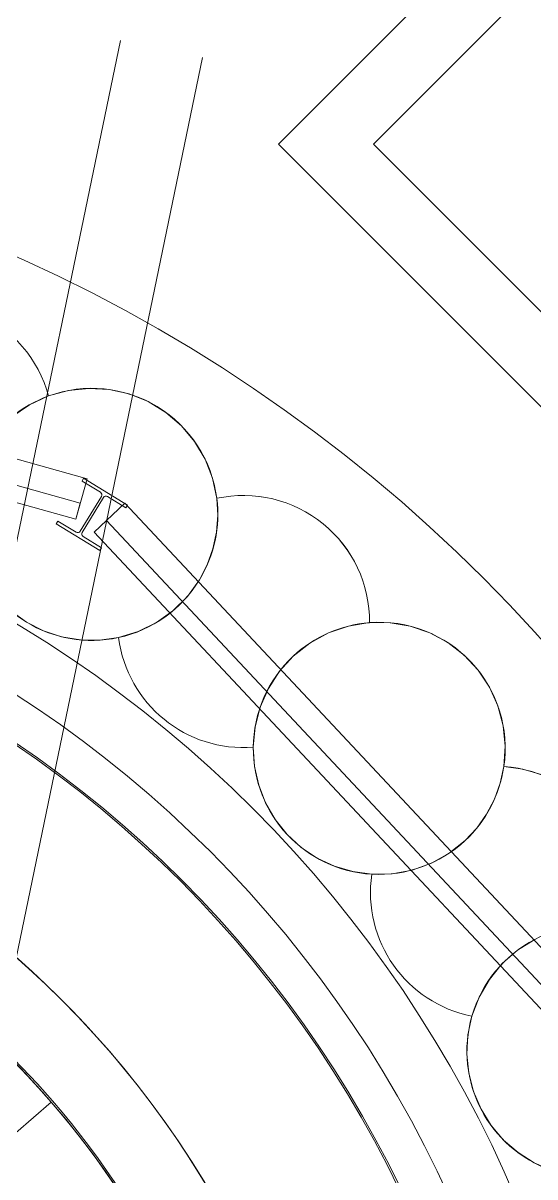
# Model space of a CAD drawing. Header units: metres. Extents: x 1753726 to 1755216, y 5920592 to 5921703.
# Drawn here: x 1755119.221 to 1755120.744, y 5921385.543 to 5921388.975 of the extents above; entities that cross this region are included whole.
import ezdxf

# ---------------------------------------------------------------- set-up
doc = ezdxf.new("R2010")
doc.units = ezdxf.units.M
doc.linetypes.add('HIDDEN2', pattern=[4.7625, 3.175, -1.5875])
for name, color, linetype, lineweight in [('A-FLOR-____-OTLN', 9, 'Continuous', 9), ('A-GENM-____-OTLN', 4, 'Continuous', 9), ('A-WALL-____-OTLN', 2, 'Continuous', 9), ('P-PIPE-____-OTLN', 6, 'HIDDEN2', 18), ('S-BEAM-____-OTLN', 7, 'Continuous', 9), ('S-FNDN-____-OTLN', 7, 'Continuous', 9)]:
    doc.layers.add(name, color=color, linetype=linetype, lineweight=lineweight)

# ---------------------------------------------------------------- blocks, each defined once
blk = doc.blocks.new('308492-ARUP-TUTB-MOD-0001_rvt-1-X-ARUP-GL-HERNE_BAY_ALIGNMENT')
at = {"layer": 'P-PIPE-____-OTLN'}
for p, q in [((1755118.8658, 5921385.8148), (1755122.1221, 5921401.5218)), ((1755119.1106, 5921385.7641), (1755122.3669, 5921401.471))]:
    blk.add_line(p, q, dxfattribs=at)
blk = doc.blocks.new('Arup_Beam_Steel I Section_UC_AU2 - 150UC30-4262501-X-ARUP-GL-HERNE_BAY_ALIGNMENT')
at = {"layer": 'S-BEAM-____-OTLN'}
for p, q in [((1755119.401, 5921387.6212), (1755119.3961, 5921387.6132)), ((1755119.3961, 5921387.6132), (1755119.401, 5921387.6212)), ((1755119.3961, 5921387.6132), (1755119.451, 5921387.5798)), ((1755119.451, 5921387.5798), (1755119.3961, 5921387.6132)), ((1755119.5317, 5921387.5417), (1755119.401, 5921387.6212)), ((1755119.401, 5921387.6212), (1755119.5317, 5921387.5417)), ((1755119.454, 5921387.5675), (1755119.3909, 5921387.4638)), ((1755119.3909, 5921387.4638), (1755119.454, 5921387.5675)), ((1755119.3966, 5921387.4604), (1755119.4596, 5921387.5641)), ((1755119.4596, 5921387.5641), (1755119.3966, 5921387.4604)), ((1755119.4719, 5921387.5671), (1755119.5268, 5921387.5337)), ((1755119.5268, 5921387.5337), (1755119.4719, 5921387.5671)), ((1755119.5268, 5921387.5337), (1755119.5317, 5921387.5417)), ((1755119.5317, 5921387.5417), (1755119.5268, 5921387.5337)), ((1755119.3238, 5921387.4942), (1755119.3189, 5921387.4862)), ((1755119.3189, 5921387.4862), (1755119.3238, 5921387.4942)), ((1755119.3189, 5921387.4862), (1755119.4496, 5921387.4067)), ((1755119.4496, 5921387.4067), (1755119.3189, 5921387.4862)), ((1755119.3787, 5921387.4608), (1755119.3238, 5921387.4942)), ((1755119.3238, 5921387.4942), (1755119.3787, 5921387.4608)), ((1755119.4545, 5921387.4147), (1755119.3995, 5921387.4482)), ((1755119.3995, 5921387.4482), (1755119.4545, 5921387.4147)), ((1755119.4496, 5921387.4067), (1755119.4545, 5921387.4147)), ((1755119.4545, 5921387.4147), (1755119.4496, 5921387.4067))]:
    blk.add_line(p, q, dxfattribs=at)
for centre, major_axis, start_param, end_param in [((1755119.4464, 5921387.5722), (-0.00043, 0.00889), 4.117456, 5.688253), ((1755119.4464, 5921387.5722), (-0.00043, 0.00889), 4.117456, 5.688253), ((1755119.4672, 5921387.5595), (0.00343, 0.00821), 6.132493, 7.703289), ((1755119.4672, 5921387.5595), (0.00343, 0.00821), 6.132493, 7.703289), ((1755119.3833, 5921387.4684), (0.00343, 0.00821), 2.9909, 4.561696), ((1755119.3833, 5921387.4684), (0.00343, 0.00821), 2.9909, 4.561696), ((1755119.4042, 5921387.4558), (-0.00043, 0.00889), 0.975864, 2.54666), ((1755119.4042, 5921387.4558), (-0.00043, 0.00889), 0.975864, 2.54666)]:
    blk.add_ellipse(centre, major_axis=major_axis, ratio=1, start_param=start_param, end_param=end_param, dxfattribs=at)
blk = doc.blocks.new('308492-ARUP-STTW-MOD-0200_rvt-1-X-ARUP-GL-HERNE_BAY_ALIGNMENT')
at = {"layer": 'A-WALL-____-OTLN'}
for p, q in [((1755117.3879, 5921388.1827), (1755119.411, 5921387.6198)), ((1755119.411, 5921387.6198), (1755117.3879, 5921388.1827)), ((1755117.3678, 5921388.1105), (1755119.3909, 5921387.5475)), ((1755119.3909, 5921387.5475), (1755117.3678, 5921388.1105)), ((1755117.3544, 5921388.0623), (1755119.3775, 5921387.4994)), ((1755119.3775, 5921387.4994), (1755117.3544, 5921388.0623)), ((1755117.3544, 5921388.0623), (1755119.3775, 5921387.4994)), ((1755119.3775, 5921387.4994), (1755117.3544, 5921388.0623)), ((1755119.411, 5921387.6198), (1755119.3775, 5921387.4994)), ((1755119.411, 5921387.6198), (1755119.3775, 5921387.4994)), ((1755119.3909, 5921387.5475), (1755119.3775, 5921387.4994)), ((1755119.3909, 5921387.5475), (1755119.3775, 5921387.4994)), ((1755119.4324, 5921387.4614), (1755119.5236, 5921387.5468)), ((1755119.5236, 5921387.5468), (1755119.4324, 5921387.4614)), ((1755119.5236, 5921387.5468), (1755120.9597, 5921386.0147)), ((1755120.9597, 5921386.0147), (1755119.5236, 5921387.5468)), ((1755119.4324, 5921387.4614), (1755119.4689, 5921387.4955)), ((1755119.4689, 5921387.4955), (1755119.4324, 5921387.4614)), ((1755119.4689, 5921387.4955), (1755120.905, 5921385.9634)), ((1755120.905, 5921385.9634), (1755119.4689, 5921387.4955)), ((1755119.4324, 5921387.4614), (1755120.8685, 5921385.9292)), ((1755120.8685, 5921385.9292), (1755119.4324, 5921387.4614)), ((1755119.4324, 5921387.4614), (1755120.8685, 5921385.9292)), ((1755120.8685, 5921385.9292), (1755119.4324, 5921387.4614))]:
    blk.add_line(p, q, dxfattribs=at)
at = {"layer": 'S-BEAM-____-OTLN'}
for radius in [3.655, 3.655, 3.655, 3.655, 3.355, 3.355, 3.355, 3.355]:
    blk.add_arc((1755117.321, 5921384.0536), radius, 0, 180, dxfattribs=at)
at = {"layer": 'S-FNDN-____-OTLN', "flags": 128}
for points in [[(1755119.2965, 5921387.8662), (1755119.3554, 5921387.8824), (1755119.4161, 5921387.8888), (1755119.4771, 5921387.8854), (1755119.5367, 5921387.872), (1755119.5934, 5921387.8492), (1755119.6456, 5921387.8174), (1755119.6919, 5921387.7776), (1755119.7312, 5921387.7308), (1755119.7623, 5921387.6783), (1755119.7846, 5921387.6214), (1755119.7972, 5921387.5616)], [(1755119.7972, 5921387.5616), (1755119.7846, 5921387.6214), (1755119.7623, 5921387.6783), (1755119.7312, 5921387.7308), (1755119.6919, 5921387.7776), (1755119.6456, 5921387.8174), (1755119.5934, 5921387.8492), (1755119.5367, 5921387.872), (1755119.4771, 5921387.8854), (1755119.4161, 5921387.8888), (1755119.3554, 5921387.8824), (1755119.2965, 5921387.8662)], [(1755119.1049, 5921387.7088), (1755119.1421, 5921387.7598), (1755119.1873, 5921387.8038), (1755119.2393, 5921387.8396), (1755119.2965, 5921387.8662)], [(1755119.2965, 5921387.8662), (1755119.2393, 5921387.8396), (1755119.1873, 5921387.8038), (1755119.1421, 5921387.7598), (1755119.1049, 5921387.7088)], [(1755119.7972, 5921387.5616), (1755119.8003, 5921387.5112), (1755119.7965, 5921387.4609), (1755119.786, 5921387.4115), (1755119.769, 5921387.364), (1755119.7457, 5921387.3191)], [(1755119.7457, 5921387.3191), (1755119.769, 5921387.364), (1755119.786, 5921387.4115), (1755119.7965, 5921387.4609), (1755119.8003, 5921387.5112), (1755119.7972, 5921387.5616)], [(1755119.5049, 5921387.1475), (1755119.4485, 5921387.1397), (1755119.3915, 5921387.1405), (1755119.3353, 5921387.1499), (1755119.2812, 5921387.1677), (1755119.2304, 5921387.1935), (1755119.1842, 5921387.2268), (1755119.1434, 5921387.2666), (1755119.1092, 5921387.3121), (1755119.0823, 5921387.3623), (1755119.0633, 5921387.4161)], [(1755119.0633, 5921387.4161), (1755119.0823, 5921387.3623), (1755119.1092, 5921387.3121), (1755119.1434, 5921387.2666), (1755119.1842, 5921387.2268), (1755119.2304, 5921387.1935), (1755119.2812, 5921387.1677), (1755119.3353, 5921387.1499), (1755119.3915, 5921387.1405), (1755119.4485, 5921387.1397), (1755119.5049, 5921387.1475)], [(1755119.7457, 5921387.3191), (1755119.71, 5921387.27), (1755119.6669, 5921387.2272), (1755119.6175, 5921387.192), (1755119.563, 5921387.1652), (1755119.5049, 5921387.1475)], [(1755119.5049, 5921387.1475), (1755119.563, 5921387.1652), (1755119.6175, 5921387.192), (1755119.6669, 5921387.2272), (1755119.71, 5921387.27), (1755119.7457, 5921387.3191)], [(1755120.0249, 5921387.092), (1755120.0745, 5921387.131), (1755120.1299, 5921387.1612), (1755120.1896, 5921387.1816), (1755120.2519, 5921387.1918)], [(1755120.2519, 5921387.1918), (1755120.1896, 5921387.1816), (1755120.1299, 5921387.1612), (1755120.0745, 5921387.131), (1755120.0249, 5921387.092)], [(1755120.2519, 5921387.1918), (1755120.313, 5921387.1915), (1755120.3732, 5921387.1814), (1755120.431, 5921387.1615), (1755120.4848, 5921387.1326), (1755120.5332, 5921387.0953), (1755120.5749, 5921387.0507), (1755120.6087, 5921386.9999), (1755120.6339, 5921386.9442), (1755120.6498, 5921386.8852), (1755120.6558, 5921386.8244), (1755120.6519, 5921386.7635)], [(1755120.6519, 5921386.7635), (1755120.6558, 5921386.8244), (1755120.6498, 5921386.8852), (1755120.6339, 5921386.9442), (1755120.6087, 5921386.9999), (1755120.5749, 5921387.0507), (1755120.5332, 5921387.0953), (1755120.4848, 5921387.1326), (1755120.431, 5921387.1615), (1755120.3732, 5921387.1814), (1755120.313, 5921387.1915), (1755120.2519, 5921387.1918)], [(1755119.9059, 5921386.8213), (1755119.9113, 5921386.8818), (1755119.9265, 5921386.9406), (1755119.9509, 5921386.9961), (1755119.984, 5921387.0471), (1755120.0249, 5921387.092)], [(1755120.0249, 5921387.092), (1755119.984, 5921387.0471), (1755119.9509, 5921386.9961), (1755119.9265, 5921386.9406), (1755119.9113, 5921386.8818), (1755119.9059, 5921386.8213)], [(1755120.2586, 5921386.4436), (1755120.2022, 5921386.4512), (1755120.1476, 5921386.4674), (1755120.096, 5921386.4916), (1755120.0487, 5921386.5234), (1755120.0068, 5921386.5619), (1755119.9712, 5921386.6064), (1755119.9427, 5921386.6557), (1755119.9221, 5921386.7088), (1755119.9097, 5921386.7644), (1755119.9059, 5921386.8213)], [(1755119.9059, 5921386.8213), (1755119.9097, 5921386.7644), (1755119.9221, 5921386.7088), (1755119.9427, 5921386.6557), (1755119.9712, 5921386.6064), (1755120.0068, 5921386.5619), (1755120.0487, 5921386.5234), (1755120.096, 5921386.4916), (1755120.1476, 5921386.4674), (1755120.2022, 5921386.4512), (1755120.2586, 5921386.4436)], [(1755120.6519, 5921386.7635), (1755120.6412, 5921386.7141), (1755120.624, 5921386.6666), (1755120.6006, 5921386.6219), (1755120.5713, 5921386.5807), (1755120.5368, 5921386.5438)], [(1755120.5368, 5921386.5438), (1755120.5713, 5921386.5807), (1755120.6006, 5921386.6219), (1755120.624, 5921386.6666), (1755120.6412, 5921386.7141), (1755120.6519, 5921386.7635)], [(1755120.6519, 5921386.7635), (1755120.7083, 5921386.7558), (1755120.7628, 5921386.7397), (1755120.8143, 5921386.7155), (1755120.8616, 5921386.6838), (1755120.9035, 5921386.6453), (1755120.9391, 5921386.601)], [(1755120.9391, 5921386.601), (1755120.9035, 5921386.6453), (1755120.8616, 5921386.6838), (1755120.8143, 5921386.7155), (1755120.7628, 5921386.7397), (1755120.7083, 5921386.7558), (1755120.6519, 5921386.7635)], [(1755120.5368, 5921386.5438), (1755120.4892, 5921386.5061), (1755120.4362, 5921386.4766), (1755120.379, 5921386.456), (1755120.3193, 5921386.4449), (1755120.2586, 5921386.4436)], [(1755120.2586, 5921386.4436), (1755120.3193, 5921386.4449), (1755120.379, 5921386.456), (1755120.4362, 5921386.4766), (1755120.4892, 5921386.5061), (1755120.5368, 5921386.5438)], [(1755120.5567, 5921386.0213), (1755120.5783, 5921386.078), (1755120.6088, 5921386.1305), (1755120.6473, 5921386.1775), (1755120.6929, 5921386.2176), (1755120.7444, 5921386.2498)], [(1755120.7444, 5921386.2498), (1755120.6929, 5921386.2176), (1755120.6473, 5921386.1775), (1755120.6088, 5921386.1305), (1755120.5783, 5921386.078), (1755120.5567, 5921386.0213)], [(1755120.7945, 5921385.5624), (1755120.7422, 5921385.585), (1755120.694, 5921385.6153), (1755120.6509, 5921385.6525), (1755120.6139, 5921385.6959), (1755120.5839, 5921385.7443), (1755120.5617, 5921385.7967), (1755120.5476, 5921385.8519), (1755120.542, 5921385.9086), (1755120.5451, 5921385.9655), (1755120.5567, 5921386.0213)], [(1755120.5567, 5921386.0213), (1755120.5451, 5921385.9655), (1755120.542, 5921385.9086), (1755120.5476, 5921385.8519), (1755120.5617, 5921385.7967), (1755120.5839, 5921385.7443), (1755120.6139, 5921385.6959), (1755120.6509, 5921385.6525), (1755120.694, 5921385.6153), (1755120.7422, 5921385.585), (1755120.7945, 5921385.5624)]]:
    blk.add_lwpolyline(points, dxfattribs=at)
at = {"layer": 'S-FNDN-____-OTLN'}
for centre, radius, start, end in [((1755117.321, 5921384.0536), 4.625, 0, 180), ((1755117.321, 5921384.0536), 4.625, 0, 180), ((1755118.9345, 5921387.7683), 0.375, 15.1307, 117.9128), ((1755118.9345, 5921387.7683), 0.375, 15.1307, 117.9128), ((1755118.9345, 5921387.7683), 0.375, 15.1307, 117.9128), ((1755118.9345, 5921387.7683), 0.375, 15.1307, 117.9128), ((1755119.4253, 5921387.514), 0.375, 7.3046, 110.0867), ((1755119.4253, 5921387.514), 0.375, 7.3046, 110.0867), ((1755119.4253, 5921387.514), 0.375, 110.0867, 148.6957), ((1755119.4253, 5921387.514), 0.375, 110.0867, 148.6957), ((1755119.4253, 5921387.514), 0.375, 328.6957, 7.3046), ((1755119.4253, 5921387.514), 0.375, 328.6957, 7.3046), ((1755119.8769, 5921387.1952), 0.375, 359.4785, 102.2606), ((1755119.8769, 5921387.1952), 0.375, 359.4785, 102.2606), ((1755117.321, 5921384.0536), 3.475, 0, 180), ((1755117.321, 5921384.0536), 3.475, 0, 180), ((1755119.4253, 5921387.514), 0.375, 195.1307, 282.2606), ((1755119.4253, 5921387.514), 0.375, 195.1307, 282.2606), ((1755119.4253, 5921387.514), 0.375, 282.2606, 328.6957), ((1755119.4253, 5921387.514), 0.375, 282.2606, 328.6957), ((1755120.2808, 5921386.8179), 0.375, 94.4345, 133.0435), ((1755120.2808, 5921386.8179), 0.375, 94.4345, 133.0435), ((1755120.2808, 5921386.8179), 0.375, 351.6524, 94.4345), ((1755119.8769, 5921387.1952), 0.375, 187.3046, 274.4345), ((1755119.8769, 5921387.1952), 0.375, 187.3046, 274.4345), ((1755119.8769, 5921387.1952), 0.375, 187.3046, 274.4345), ((1755119.8769, 5921387.1952), 0.375, 187.3046, 274.4345), ((1755120.2808, 5921386.8179), 0.375, 133.0435, 179.4785), ((1755120.2808, 5921386.8179), 0.375, 133.0435, 179.4785), ((1755120.2808, 5921386.8179), 0.375, 179.4785, 266.6085), ((1755120.2808, 5921386.8179), 0.375, 179.4785, 266.6085), ((1755120.2808, 5921386.8179), 0.375, 313.0435, 351.6524), ((1755120.6297, 5921386.3891), 0.375, 343.8263, 86.6085), ((1755120.6297, 5921386.3891), 0.375, 343.8263, 86.6085), ((1755120.2808, 5921386.8179), 0.375, 266.6085, 313.0435), ((1755120.6297, 5921386.3891), 0.375, 171.6524, 258.7824), ((1755120.6297, 5921386.3891), 0.375, 171.6524, 258.7824), ((1755120.6297, 5921386.3891), 0.375, 171.6524, 258.7824), ((1755120.6297, 5921386.3891), 0.375, 171.6524, 258.7824), ((1755120.9169, 5921385.9168), 0.375, 78.7824, 117.3913), ((1755120.9169, 5921385.9168), 0.375, 117.3913, 163.8263), ((1755120.9169, 5921385.9168), 0.375, 117.3913, 163.8263), ((1755120.9169, 5921385.9168), 0.375, 163.8263, 250.9563), ((1755120.9169, 5921385.9168), 0.375, 163.8263, 250.9563)]:
    blk.add_arc(centre, radius, start, end, dxfattribs=at)
for centre, major_axis, start_param, end_param in [((1755119.8769, 5921387.1952), (0.2353, 0.292), 5.381691, 7.175578), ((1755119.8769, 5921387.1952), (0.2353, 0.292), 5.381691, 7.175578), ((1755120.2808, 5921386.8179), (-0.3043, 0.2192), 3.62011, 5.413996), ((1755120.2808, 5921386.8179), (0, 0.375), 3.892843, 4.566696), ((1755120.2808, 5921386.8179), (-0.0691, 0.3686), 2.897027, 3.707471)]:
    blk.add_ellipse(centre, major_axis=major_axis, ratio=1, start_param=start_param, end_param=end_param, dxfattribs=at)
at = {"layer": 'S-BEAM-____-OTLN'}
blk.add_blockref('Arup_Beam_Steel I Section_UC_AU2 - 150UC30-4262501-X-ARUP-GL-HERNE_BAY_ALIGNMENT', (0, 0), dxfattribs=at)
blk = doc.blocks.new('Access Pit Type A - Access Pit Type A-4961349-X-ARUP-GL-HERNE_BAY_ALIGNMENT')
at = {"layer": 'A-GENM-____-OTLN'}
for p, q in [((0.65, 0.85), (-0.65, 0.85)), ((-0.65, 0.85), (-0.65, -0.85)), ((-0.65, -0.85), (-0.65, 0.85)), ((-0.65, 0.85), (0.65, 0.85)), ((-0.65, -0.85), (-0.65, 0.85)), ((-0.65, 0.85), (0.65, 0.85)), ((0.65, 0.85), (-0.65, 0.85)), ((-0.65, 0.85), (-0.65, -0.85)), ((0.65, 0.85), (-0.65, 0.85)), ((-0.65, 0.85), (-0.65, -0.85)), ((-0.65, -0.85), (-0.65, 0.85)), ((-0.65, 0.85), (0.65, 0.85)), ((0.65, -0.85), (0.65, 0.85)), ((0.65, 0.85), (0.65, -0.85)), ((0.65, 0.85), (0.65, -0.85)), ((0.65, -0.85), (0.65, 0.85)), ((0.65, -0.85), (0.65, 0.85)), ((0.65, 0.85), (0.65, -0.85)), ((0.45, 0.65), (-0.45, 0.65)), ((-0.45, 0.65), (-0.45, -0.65)), ((-0.45, -0.65), (-0.45, 0.65)), ((-0.45, 0.65), (0.45, 0.65)), ((0.45, -0.65), (0.45, 0.65)), ((0.45, 0.65), (0.45, -0.65)), ((-0.45, -0.65), (0.45, -0.65)), ((0.45, -0.65), (-0.45, -0.65)), ((-0.65, -0.85), (0.65, -0.85)), ((0.65, -0.85), (-0.65, -0.85)), ((0.65, -0.85), (-0.65, -0.85)), ((-0.65, -0.85), (0.65, -0.85)), ((-0.65, -0.85), (0.65, -0.85)), ((0.65, -0.85), (-0.65, -0.85))]:
    blk.add_line(p, q, dxfattribs=at)
blk = doc.blocks.new('308492-ARUP-STPU-MOD-1500_rvt-1-X-ARUP-GL-HERNE_BAY_ALIGNMENT')
at = {"layer": 'A-GENM-____-OTLN', "rotation": 314.999999999999}
blk.add_blockref('Access Pit Type A - Access Pit Type A-4961349-X-ARUP-GL-HERNE_BAY_ALIGNMENT', (1755121.0417, 5921388.7569), dxfattribs=at)
blk = doc.blocks.new('MH02 BENCHING - MH02 BENCHING-4564264-X-ARUP-GL-HERNE_BAY_ALIGNMENT')
at = {"layer": 'A-FLOR-____-OTLN'}
for end in [180, 51.1534]:
    blk.add_arc((682.6362, 267.543), 2.25, 0, end, dxfattribs=at)
blk = doc.blocks.new('308492-ARUP-STPW-MOD-1900_rvt-1-X-ARUP-GL-HERNE_BAY_ALIGNMENT')
at = {"layer": 'A-FLOR-____-OTLN'}
for radius, start, end in [(3.35, 0, 180), (3.35, 0, 180), (2.62, 227.9569, 46.5976), (2.62, 227.9569, 46.5976)]:
    blk.add_arc((1755117.321, 5921384.0536), radius, start, end, dxfattribs=at)
at = {"layer": 'A-WALL-____-OTLN'}
for p, q in [((1755119.3043, 5921385.7655), (1755119.0242, 5921385.5238)), ((1755119.0242, 5921385.5238), (1755119.3043, 5921385.7655)), ((1755119.0242, 5921385.5238), (1755119.3043, 5921385.7655)), ((1755119.3043, 5921385.7655), (1755119.0242, 5921385.5238))]:
    blk.add_line(p, q, dxfattribs=at)
for radius, start, end in [(2.85, 0, 180), (2.85, 40.8, 180), (2.6252, 40.8, 220.8), (2.62, 40.8, 220.8), (2.62, 40.8, 220.8), (2.62, 40.8, 220.8), (2.62, 40.8, 220.8), (2.62, 40.8, 220.8), (2.62, 40.8, 220.8), (2.62, 40.8, 220.8), (2.62, 40.8, 220.8), (2.62, 40.8, 220.8), (2.62, 40.8, 220.8), (2.62, 40.8, 220.8), (2.62, 40.8, 220.8), (2.62, 40.8, 220.8), (2.62, 40.8, 220.8), (2.62, 40.8, 220.8), (2.62, 40.8, 220.8), (2.62, 40.8, 67.3266), (2.62, 40.8, 67.3266), (2.25, 0, 180), (2.85, 0, 40.8), (2.6252, 220.8, 40.8), (2.62, 220.8, 40.8), (2.62, 220.8, 40.8), (2.62, 220.8, 40.8), (2.62, 220.8, 40.8), (2.62, 220.8, 40.8), (2.62, 220.8, 40.8), (2.62, 220.8, 40.8), (2.62, 220.8, 40.8), (2.62, 220.8, 40.8), (2.62, 220.8, 40.8), (2.62, 220.8, 40.8), (2.62, 220.8, 40.8), (2.62, 220.8, 40.8), (2.62, 220.8, 40.8), (2.62, 220.8, 40.8), (2.62, 220.8, 40.8), (2.62, 220.8, 40.8), (2.62, 220.8, 40.8)]:
    blk.add_arc((1755117.321, 5921384.0536), radius, start, end, dxfattribs=at)
at = {"layer": 'A-FLOR-____-OTLN'}
blk.add_blockref('MH02 BENCHING - MH02 BENCHING-4564264-X-ARUP-GL-HERNE_BAY_ALIGNMENT', (1754434.6848, 5921116.5106), dxfattribs=at)

msp = doc.modelspace()

# ---------------------------------------------------------------- block references
for name in ['308492-ARUP-TUTB-MOD-0001_rvt-1-X-ARUP-GL-HERNE_BAY_ALIGNMENT', '308492-ARUP-STPU-MOD-1500_rvt-1-X-ARUP-GL-HERNE_BAY_ALIGNMENT', '308492-ARUP-STTW-MOD-0200_rvt-1-X-ARUP-GL-HERNE_BAY_ALIGNMENT', '308492-ARUP-STPW-MOD-1900_rvt-1-X-ARUP-GL-HERNE_BAY_ALIGNMENT']:
    msp.add_blockref(name, (0, 0))

doc.saveas('drawing.dxf')
